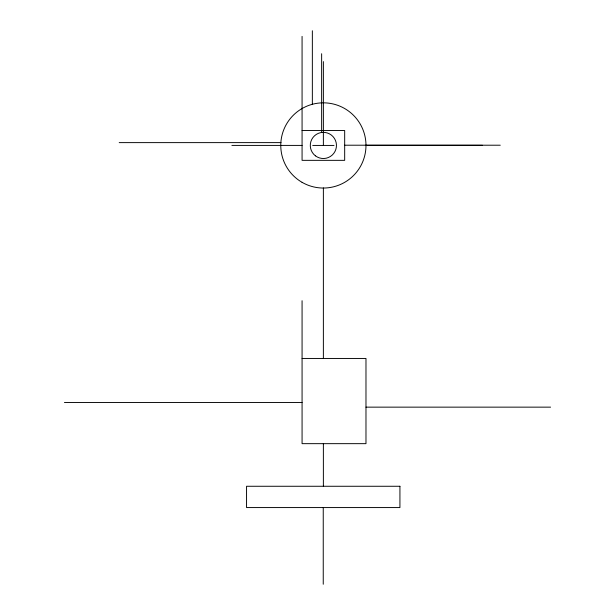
<?xml version="1.0" encoding="UTF-8"?>
<svg xmlns="http://www.w3.org/2000/svg" width="615" height="615" viewBox="0 0 615 615"><rect width="100%" height="100%" fill="white"/><g stroke="black" fill="none" stroke-linecap="round" stroke-linejoin="round"><path stroke-width="0.92" d="M302.073 130.526L344.677 130.526L344.677 160.346L302.073 160.346L302.073 36.385M119.21 142.619L281.009 142.619M344.677 145.209L500.256 145.209M365.733 145.309L482.491 145.309M231.893 145.409L302.073 145.409M312.72 145.432L334.022 145.432M302.073 358.453L365.979 358.453L365.979 443.661L302.073 443.661L302.073 300.72M64.421 402.541L302.073 402.541M365.979 407.145L550.579 407.145M323.375 61.6L323.375 145.432M323.375 187.929L323.375 358.453M323.375 443.446L323.375 486.265M323.244 507.567L323.244 584.25M321.637 53.736L321.637 132.463M312.351 30.75L312.351 104.281M399.927 486.265L246.554 486.265L246.554 507.567L399.927 507.567L399.927 486.265M302.073 182.332A42.604 42.604 0 0 0 365.979 145.432A42.604 42.604 0 0 0 302.073 108.54A42.604 42.604 0 0 0 302.073 182.332M315.434 155.841A13.092 13.092 0 0 0 336.351 147.108A13.092 13.092 0 0 0 318.339 133.355A13.092 13.092 0 0 0 315.434 155.841"/></g></svg>
